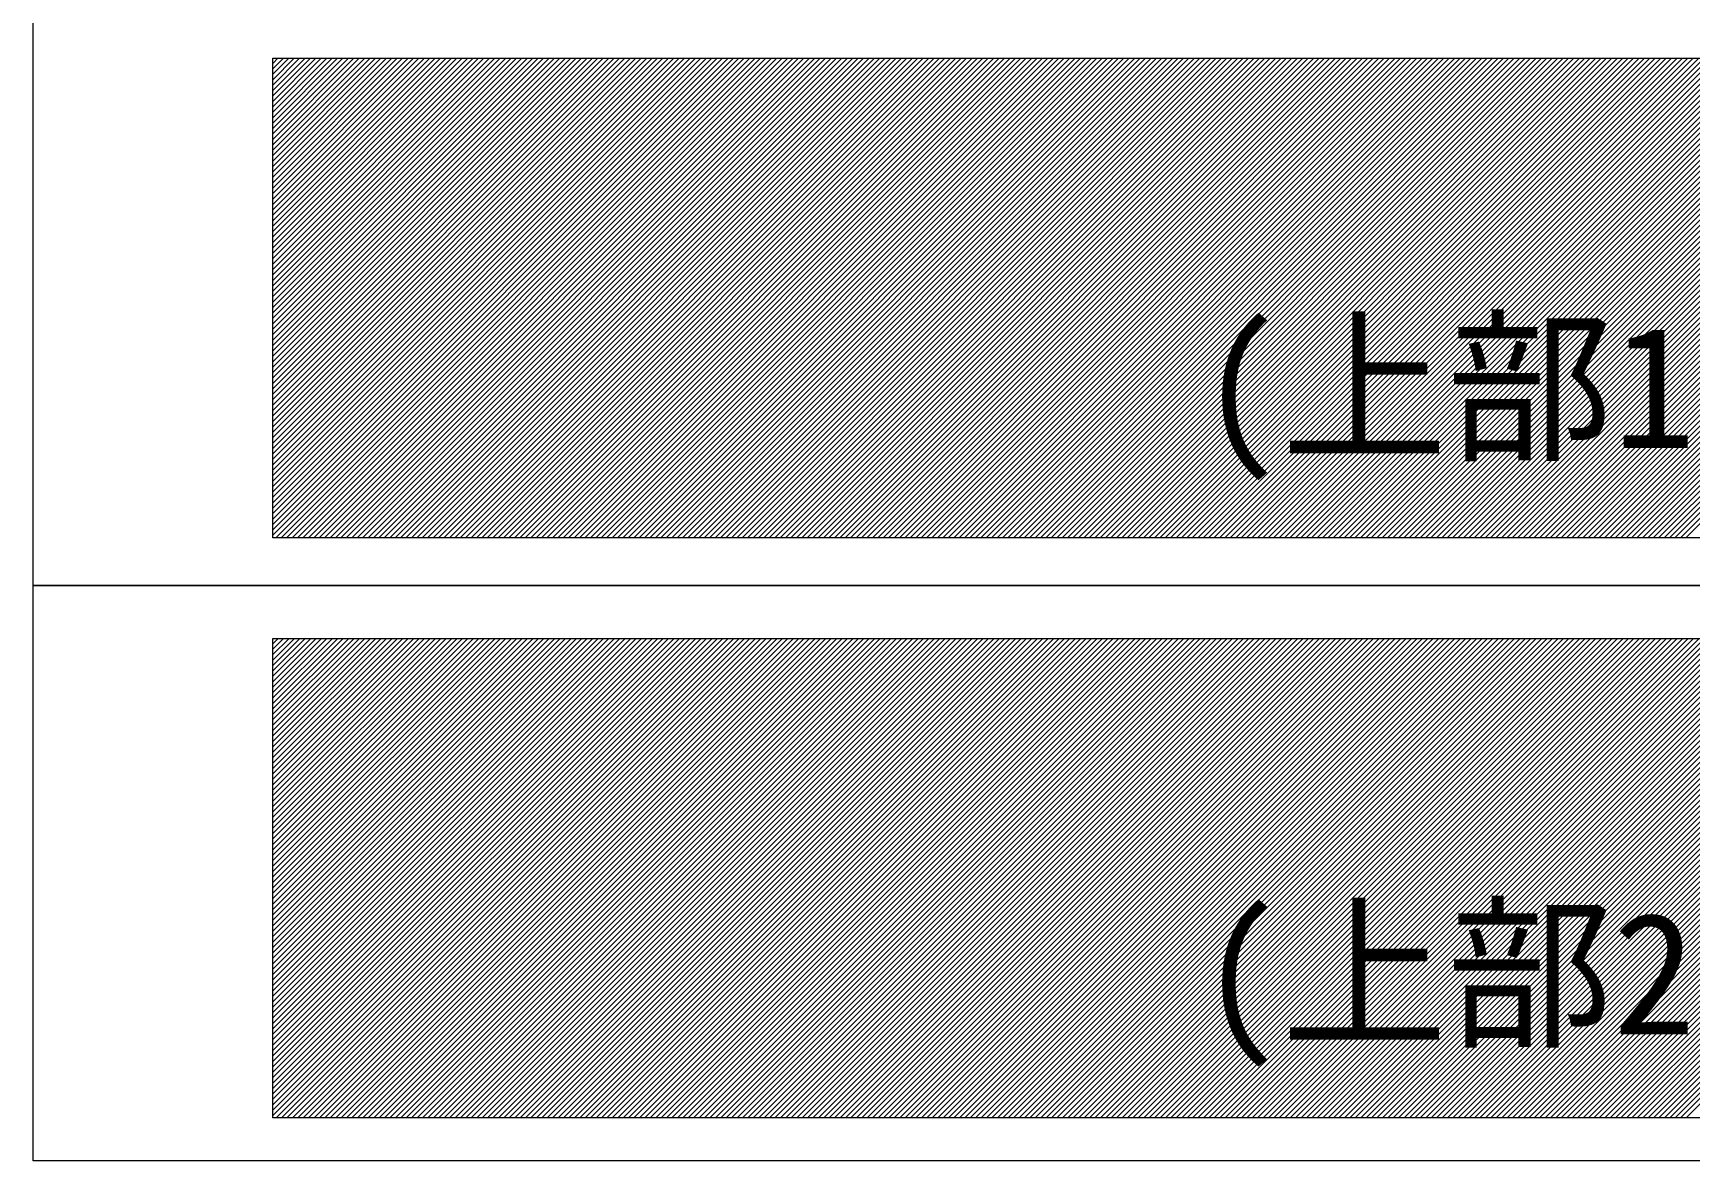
# Model space of a CAD drawing. Units: millimetres at full size, sheet at 1:100. Extents: x 3352 to 127672, y -40372 to 101181.
# Drawn here: x 18699 to 23019, y -35244 to -32303 of the extents above; entities that cross this region are included whole.
import ezdxf
from ezdxf.enums import TextEntityAlignment as Align

# ---------------------------------------------------------------- set-up
doc = ezdxf.new("R2010")
doc.units = ezdxf.units.MM
doc.header["$LTSCALE"] = 100
doc.layers.add('0-0', color=134, linetype='Continuous', lineweight=18)
doc.styles.add('ＭＳ ゴシック', font='')
doc.styles.get('ＭＳ ゴシック').set_extended_font_data('MS Gothic')

msp = doc.modelspace()

# ---------------------------------------------------------------- linework, layer by layer
at = {"layer": '0-0', "color": 40}
for p, q in [((19324, -32381.9), (19337.3, -32368.6)), ((19324, -32396.1), (19351.5, -32368.6)), ((19324, -32410.2), (19365.6, -32368.6)), ((19324, -32424.4), (19379.8, -32368.6)), ((19324, -32438.5), (19393.9, -32368.6)), ((19324, -32452.6), (19408, -32368.6)), ((19324, -32466.8), (19422.2, -32368.6)), ((19324, -32480.9), (19436.3, -32368.6)), ((19324, -32495.1), (19450.5, -32368.6)), ((19324, -32509.2), (19464.6, -32368.6)), ((19324, -32523.4), (19478.8, -32368.6)), ((19324, -32537.5), (19492.9, -32368.6)), ((19324, -32551.6), (19507, -32368.6)), ((19324, -32565.8), (19521.2, -32368.6)), ((19324, -32579.9), (19535.3, -32368.6)), ((19324, -32594.1), (19549.5, -32368.6)), ((19324, -32608.2), (19563.6, -32368.6)), ((19324, -32622.3), (19577.7, -32368.6)), ((19324, -32636.5), (19591.9, -32368.6)), ((19324, -32650.6), (19606, -32368.6)), ((19324, -32664.8), (19620.2, -32368.6)), ((19324, -32678.9), (19634.3, -32368.6)), ((19324, -32693.1), (19648.5, -32368.6)), ((19324, -32707.2), (19662.6, -32368.6)), ((19324, -32721.3), (19676.7, -32368.6)), ((19324, -32735.5), (19690.9, -32368.6)), ((19324, -32749.6), (19705, -32368.6)), ((19324, -32763.8), (19719.2, -32368.6)), ((19324, -32777.9), (19733.3, -32368.6)), ((19324, -32792.1), (19747.5, -32368.6)), ((19324, -32806.2), (19761.6, -32368.6)), ((19324, -32820.3), (19775.7, -32368.6)), ((19324, -32834.5), (19789.9, -32368.6)), ((19324, -32848.6), (19804, -32368.6)), ((19324, -32862.8), (19818.2, -32368.6)), ((19324, -32876.9), (19832.3, -32368.6)), ((19324, -32891), (19846.4, -32368.6)), ((19324, -32905.2), (19860.6, -32368.6)), ((19324, -32919.3), (19874.7, -32368.6)), ((19324, -32933.5), (19888.9, -32368.6)), ((19324, -32947.6), (19903, -32368.6)), ((19324, -32961.8), (19917.2, -32368.6)), ((19324, -32975.9), (19931.3, -32368.6)), ((19324, -32990), (19945.4, -32368.6)), ((19324, -33004.2), (19959.6, -32368.6)), ((19324, -33018.3), (19973.7, -32368.6)), ((19324, -33032.5), (19987.9, -32368.6)), ((19324, -33046.6), (20002, -32368.6)), ((19324, -33060.8), (20016.2, -32368.6)), ((19324, -33074.9), (20030.3, -32368.6)), ((19324, -33089), (20044.4, -32368.6)), ((19324, -33103.2), (20058.6, -32368.6)), ((19324, -33117.3), (20072.7, -32368.6)), ((19324, -33131.5), (20086.9, -32368.6)), ((19324, -33145.6), (20101, -32368.6)), ((19324, -33159.7), (20115.1, -32368.6)), ((19324, -33173.9), (20129.3, -32368.6)), ((19324, -33188), (20143.4, -32368.6)), ((19324, -33202.2), (20157.6, -32368.6)), ((19324, -33216.3), (20171.7, -32368.6)), ((19324, -33230.5), (20185.9, -32368.6)), ((19324, -33244.6), (20200, -32368.6)), ((19324, -33258.7), (20214.1, -32368.6)), ((19324, -33272.9), (20228.3, -32368.6)), ((19324, -33287), (20242.4, -32368.6)), ((19324, -33301.2), (20256.6, -32368.6)), ((19324, -33315.3), (20270.7, -32368.6)), ((19324, -33329.5), (20284.9, -32368.6)), ((19324, -33343.6), (20299, -32368.6)), ((19324, -33357.7), (20313.1, -32368.6)), ((19324, -33371.9), (20327.3, -32368.6)), ((19324, -33386), (20341.4, -32368.6)), ((19324, -33400.2), (20355.6, -32368.6)), ((19324, -33414.3), (20369.7, -32368.6)), ((19324, -33428.4), (20383.8, -32368.6)), ((19324, -33442.6), (20398, -32368.6)), ((19324, -33456.7), (20412.1, -32368.6)), ((19324, -33470.9), (20426.3, -32368.6)), ((19324, -33485), (20440.4, -32368.6)), ((19324, -33499.2), (20454.6, -32368.6)), ((19324, -33513.3), (20468.7, -32368.6)), ((19324, -33527.4), (20482.8, -32368.6)), ((19324, -33541.6), (20497, -32368.6)), ((19324, -33555.7), (20511.1, -32368.6)), ((19324, -33569.9), (20525.3, -32368.6)), ((19324, -33584), (20539.4, -32368.6)), ((19324, -33598.2), (20553.6, -32368.6)), ((19324, -33612.3), (20567.7, -32368.6)), ((19331.8, -33618.6), (20581.8, -32368.6)), ((19346, -33618.6), (20596, -32368.6)), ((19360.1, -33618.6), (20610.1, -32368.6)), ((19374.3, -33618.6), (20624.3, -32368.6)), ((19388.4, -33618.6), (20638.4, -32368.6)), ((19402.5, -33618.6), (20652.5, -32368.6)), ((19416.7, -33618.6), (20666.7, -32368.6)), ((19430.8, -33618.6), (20680.8, -32368.6)), ((19445, -33618.6), (20695, -32368.6)), ((19459.1, -33618.6), (20709.1, -32368.6)), ((19473.3, -33618.6), (20723.3, -32368.6)), ((19487.4, -33618.6), (20737.4, -32368.6)), ((19501.5, -33618.6), (20751.5, -32368.6)), ((19515.7, -33618.6), (20765.7, -32368.6)), ((19529.8, -33618.6), (20779.8, -32368.6)), ((19544, -33618.6), (20794, -32368.6)), ((19558.1, -33618.6), (20808.1, -32368.6)), ((19572.3, -33618.6), (20822.3, -32368.6)), ((19586.4, -33618.6), (20836.4, -32368.6)), ((19600.5, -33618.6), (20850.5, -32368.6)), ((19614.7, -33618.6), (20864.7, -32368.6)), ((19628.8, -33618.6), (20878.8, -32368.6)), ((19643, -33618.6), (20893, -32368.6)), ((19657.1, -33618.6), (20907.1, -32368.6)), ((19671.2, -33618.6), (20921.2, -32368.6)), ((19685.4, -33618.6), (20935.4, -32368.6)), ((19699.5, -33618.6), (20949.5, -32368.6)), ((19713.7, -33618.6), (20963.7, -32368.6)), ((19727.8, -33618.6), (20977.8, -32368.6)), ((19742, -33618.6), (20992, -32368.6)), ((19756.1, -33618.6), (21006.1, -32368.6)), ((19770.2, -33618.6), (21020.2, -32368.6)), ((19784.4, -33618.6), (21034.4, -32368.6)), ((19798.5, -33618.6), (21048.5, -32368.6)), ((19812.7, -33618.6), (21062.7, -32368.6)), ((19826.8, -33618.6), (21076.8, -32368.6)), ((19841, -33618.6), (21091, -32368.6)), ((19855.1, -33618.6), (21105.1, -32368.6)), ((19869.2, -33618.6), (21119.2, -32368.6)), ((19883.4, -33618.6), (21133.4, -32368.6)), ((19897.5, -33618.6), (21147.5, -32368.6)), ((19911.7, -33618.6), (21161.7, -32368.6)), ((19925.8, -33618.6), (21175.8, -32368.6)), ((19939.9, -33618.6), (21189.9, -32368.6)), ((19954.1, -33618.6), (21204.1, -32368.6)), ((19968.2, -33618.6), (21218.2, -32368.6)), ((19982.4, -33618.6), (21232.4, -32368.6)), ((19996.5, -33618.6), (21246.5, -32368.6)), ((20010.7, -33618.6), (21260.7, -32368.6)), ((20024.8, -33618.6), (21274.8, -32368.6)), ((20038.9, -33618.6), (21288.9, -32368.6)), ((20053.1, -33618.6), (21303.1, -32368.6)), ((20067.2, -33618.6), (21317.2, -32368.6)), ((20081.4, -33618.6), (21331.4, -32368.6)), ((20095.5, -33618.6), (21345.5, -32368.6)), ((20109.7, -33618.6), (21359.7, -32368.6)), ((20123.8, -33618.6), (21373.8, -32368.6)), ((20137.9, -33618.6), (21387.9, -32368.6)), ((20152.1, -33618.6), (21402.1, -32368.6)), ((20166.2, -33618.6), (21416.2, -32368.6)), ((20180.4, -33618.6), (21430.4, -32368.6)), ((20194.5, -33618.6), (21444.5, -32368.6)), ((20208.7, -33618.6), (21458.7, -32368.6)), ((20222.8, -33618.6), (21472.8, -32368.6)), ((20236.9, -33618.6), (21486.9, -32368.6)), ((20251.1, -33618.6), (21501.1, -32368.6)), ((20265.2, -33618.6), (21515.2, -32368.6)), ((20279.4, -33618.6), (21529.4, -32368.6)), ((20293.5, -33618.6), (21543.5, -32368.6)), ((20307.6, -33618.6), (21557.6, -32368.6)), ((20321.8, -33618.6), (21571.8, -32368.6)), ((20335.9, -33618.6), (21585.9, -32368.6)), ((20350.1, -33618.6), (21600.1, -32368.6)), ((20364.2, -33618.6), (21614.2, -32368.6)), ((20378.4, -33618.6), (21628.4, -32368.6)), ((20392.5, -33618.6), (21642.5, -32368.6)), ((20406.6, -33618.6), (21656.6, -32368.6)), ((20420.8, -33618.6), (21670.8, -32368.6)), ((20434.9, -33618.6), (21684.9, -32368.6)), ((20449.1, -33618.6), (21699.1, -32368.6)), ((20463.2, -33618.6), (21713.2, -32368.6)), ((20477.4, -33618.6), (21727.4, -32368.6)), ((20491.5, -33618.6), (21741.5, -32368.6)), ((20505.6, -33618.6), (21755.6, -32368.6)), ((20519.8, -33618.6), (21769.8, -32368.6)), ((20533.9, -33618.6), (21783.9, -32368.6)), ((20548.1, -33618.6), (21798.1, -32368.6)), ((20562.2, -33618.6), (21812.2, -32368.6)), ((20576.3, -33618.6), (21826.3, -32368.6)), ((20590.5, -33618.6), (21840.5, -32368.6)), ((20604.6, -33618.6), (21854.6, -32368.6)), ((20618.8, -33618.6), (21868.8, -32368.6)), ((20632.9, -33618.6), (21882.9, -32368.6)), ((20647.1, -33618.6), (21897.1, -32368.6)), ((20661.2, -33618.6), (21911.2, -32368.6)), ((20675.3, -33618.6), (21925.3, -32368.6)), ((20689.5, -33618.6), (21939.5, -32368.6)), ((20703.6, -33618.6), (21953.6, -32368.6)), ((20717.8, -33618.6), (21967.8, -32368.6)), ((20731.9, -33618.6), (21981.9, -32368.6)), ((20746.1, -33618.6), (21996.1, -32368.6)), ((20760.2, -33618.6), (22010.2, -32368.6)), ((20774.3, -33618.6), (22024.3, -32368.6)), ((20788.5, -33618.6), (22038.5, -32368.6)), ((20802.6, -33618.6), (22052.6, -32368.6)), ((20816.8, -33618.6), (22066.8, -32368.6)), ((20830.9, -33618.6), (22080.9, -32368.6)), ((20845, -33618.6), (22095, -32368.6)), ((20859.2, -33618.6), (22109.2, -32368.6)), ((20873.3, -33618.6), (22123.3, -32368.6)), ((20887.5, -33618.6), (22137.5, -32368.6)), ((20901.6, -33618.6), (22151.6, -32368.6)), ((20915.8, -33618.6), (22165.8, -32368.6)), ((20929.9, -33618.6), (22179.9, -32368.6)), ((20944, -33618.6), (22194, -32368.6)), ((20958.2, -33618.6), (22208.2, -32368.6)), ((20972.3, -33618.6), (22222.3, -32368.6)), ((20986.5, -33618.6), (22236.5, -32368.6)), ((21000.6, -33618.6), (22250.6, -32368.6)), ((21014.8, -33618.6), (22264.8, -32368.6)), ((21028.9, -33618.6), (22278.9, -32368.6)), ((21043, -33618.6), (22293, -32368.6)), ((21057.2, -33618.6), (22307.2, -32368.6)), ((21071.3, -33618.6), (22321.3, -32368.6)), ((21085.5, -33618.6), (22335.5, -32368.6)), ((21099.6, -33618.6), (22349.6, -32368.6)), ((21113.7, -33618.6), (22363.7, -32368.6)), ((21127.9, -33618.6), (22377.9, -32368.6)), ((21142, -33618.6), (22392, -32368.6)), ((21156.2, -33618.6), (22406.2, -32368.6)), ((21170.3, -33618.6), (22420.3, -32368.6)), ((21184.5, -33618.6), (22434.5, -32368.6)), ((21198.6, -33618.6), (22448.6, -32368.6)), ((21212.7, -33618.6), (22462.7, -32368.6)), ((21226.9, -33618.6), (22476.9, -32368.6)), ((21241, -33618.6), (22491, -32368.6)), ((21255.2, -33618.6), (22505.2, -32368.6)), ((21269.3, -33618.6), (22519.3, -32368.6)), ((21283.5, -33618.6), (22533.5, -32368.6)), ((21297.6, -33618.6), (22547.6, -32368.6)), ((21311.7, -33618.6), (22561.7, -32368.6)), ((21325.9, -33618.6), (22575.9, -32368.6)), ((21340, -33618.6), (22590, -32368.6)), ((21354.2, -33618.6), (22604.2, -32368.6)), ((21368.3, -33618.6), (22618.3, -32368.6)), ((21382.4, -33618.6), (22632.4, -32368.6)), ((21396.6, -33618.6), (22646.6, -32368.6)), ((21410.7, -33618.6), (22660.7, -32368.6)), ((21424.9, -33618.6), (22674.9, -32368.6)), ((21439, -33618.6), (22689, -32368.6)), ((21453.2, -33618.6), (22703.2, -32368.6)), ((21467.3, -33618.6), (22717.3, -32368.6)), ((21481.4, -33618.6), (22731.4, -32368.6)), ((21495.6, -33618.6), (22745.6, -32368.6)), ((21509.7, -33618.6), (22759.7, -32368.6)), ((21523.9, -33618.6), (22773.9, -32368.6)), ((21538, -33618.6), (22788, -32368.6)), ((21552.2, -33618.6), (22802.2, -32368.6)), ((21566.3, -33618.6), (22816.3, -32368.6)), ((21580.4, -33618.6), (22830.4, -32368.6)), ((21594.6, -33618.6), (22844.6, -32368.6)), ((21608.7, -33618.6), (22858.7, -32368.6)), ((21622.9, -33618.6), (22872.9, -32368.6)), ((21637, -33618.6), (22887, -32368.6)), ((21651.1, -33618.6), (22901.1, -32368.6)), ((21665.3, -33618.6), (22915.3, -32368.6)), ((21679.4, -33618.6), (22929.4, -32368.6)), ((21693.6, -33618.6), (22943.6, -32368.6)), ((21707.7, -33618.6), (22957.7, -32368.6)), ((21721.9, -33618.6), (22971.9, -32368.6)), ((21736, -33618.6), (22986, -32368.6)), ((21750.1, -33618.6), (23000.1, -32368.6)), ((21764.3, -33618.6), (23014.3, -32368.6)), ((21778.4, -33618.6), (23028.4, -32368.6)), ((21792.6, -33618.6), (23042.6, -32368.6)), ((21806.7, -33618.6), (23056.7, -32368.6)), ((21820.9, -33618.6), (23070.9, -32368.6)), ((21835, -33618.6), (23085, -32368.6)), ((21849.1, -33618.6), (23099.1, -32368.6)), ((21863.3, -33618.6), (23113.3, -32368.6)), ((21877.4, -33618.6), (23127.4, -32368.6)), ((21891.6, -33618.6), (23141.6, -32368.6)), ((21905.7, -33618.6), (23155.7, -32368.6)), ((21919.8, -33618.6), (23169.8, -32368.6)), ((21934, -33618.6), (23184, -32368.6)), ((21948.1, -33618.6), (23198.1, -32368.6)), ((21962.3, -33618.6), (23212.3, -32368.6)), ((21976.4, -33618.6), (23226.4, -32368.6)), ((21990.6, -33618.6), (23240.6, -32368.6)), ((22004.7, -33618.6), (23254.7, -32368.6)), ((22018.8, -33618.6), (23268.8, -32368.6)), ((22033, -33618.6), (23283, -32368.6)), ((22047.1, -33618.6), (23297.1, -32368.6)), ((22061.3, -33618.6), (23311.3, -32368.6)), ((22075.4, -33618.6), (23325.4, -32368.6)), ((22089.6, -33618.6), (23339.6, -32368.6)), ((22103.7, -33618.6), (23353.7, -32368.6)), ((22117.8, -33618.6), (23367.8, -32368.6)), ((22132, -33618.6), (23382, -32368.6)), ((22146.1, -33618.6), (23396.1, -32368.6)), ((22160.3, -33618.6), (23410.3, -32368.6)), ((22174.4, -33618.6), (23424.4, -32368.6)), ((22188.5, -33618.6), (23438.5, -32368.6)), ((22202.7, -33618.6), (23452.7, -32368.6)), ((22216.8, -33618.6), (23466.8, -32368.6)), ((22231, -33618.6), (23481, -32368.6)), ((22245.1, -33618.6), (23495.1, -32368.6)), ((22259.3, -33618.6), (23509.3, -32368.6)), ((22273.4, -33618.6), (23523.4, -32368.6)), ((22287.5, -33618.6), (23537.5, -32368.6)), ((22301.7, -33618.6), (23551.7, -32368.6)), ((22315.8, -33618.6), (23565.8, -32368.6)), ((22330, -33618.6), (23580, -32368.6)), ((22344.1, -33618.6), (23594.1, -32368.6)), ((22358.3, -33618.6), (23608.3, -32368.6)), ((22372.4, -33618.6), (23622.4, -32368.6)), ((22386.5, -33618.6), (23636.5, -32368.6)), ((22400.7, -33618.6), (23650.7, -32368.6)), ((22414.8, -33618.6), (23664.8, -32368.6)), ((22429, -33618.6), (23679, -32368.6)), ((22443.1, -33618.6), (23693.1, -32368.6)), ((22457.2, -33618.6), (23707.2, -32368.6)), ((22471.4, -33618.6), (23721.4, -32368.6)), ((22485.5, -33618.6), (23735.5, -32368.6)), ((22499.7, -33618.6), (23749.7, -32368.6)), ((22513.8, -33618.6), (23763.8, -32368.6)), ((22528, -33618.6), (23778, -32368.6)), ((22542.1, -33618.6), (23792.1, -32368.6)), ((22556.2, -33618.6), (23806.2, -32368.6)), ((22570.4, -33618.6), (23820.4, -32368.6)), ((22584.5, -33618.6), (23834.5, -32368.6)), ((22598.7, -33618.6), (23848.7, -32368.6)), ((22612.8, -33618.6), (23862.8, -32368.6)), ((22627, -33618.6), (23877, -32368.6)), ((22641.1, -33618.6), (23891.1, -32368.6)), ((22655.2, -33618.6), (23905.2, -32368.6)), ((22669.4, -33618.6), (23919.4, -32368.6)), ((22683.5, -33618.6), (23933.5, -32368.6)), ((22697.7, -33618.6), (23947.7, -32368.6)), ((22711.8, -33618.6), (23961.8, -32368.6)), ((22726, -33618.6), (23976, -32368.6)), ((22740.1, -33618.6), (23990.1, -32368.6)), ((22754.2, -33618.6), (24004.2, -32368.6)), ((22768.4, -33618.6), (24018.4, -32368.6)), ((22782.5, -33618.6), (24032.5, -32368.6)), ((22796.7, -33618.6), (24046.7, -32368.6)), ((22810.8, -33618.6), (24060.8, -32368.6)), ((22824.9, -33618.6), (24074.9, -32368.6)), ((22839.1, -33618.6), (24089.1, -32368.6)), ((22853.2, -33618.6), (24103.2, -32368.6)), ((22867.4, -33618.6), (24117.4, -32368.6)), ((22881.5, -33618.6), (24131.5, -32368.6)), ((22895.7, -33618.6), (24145.7, -32368.6)), ((22909.8, -33618.6), (24159.8, -32368.6)), ((22923.9, -33618.6), (24173.9, -32368.6)), ((22938.1, -33618.6), (24188.1, -32368.6)), ((22952.2, -33618.6), (24202.2, -32368.6)), ((22966.4, -33618.6), (24216.4, -32368.6)), ((22980.5, -33618.6), (24230.5, -32368.6)), ((22994.7, -33618.6), (24244.7, -32368.6)), ((23008.8, -33618.6), (24258.8, -32368.6))]:
    msp.add_line(p, q, dxfattribs=at)
at = {"layer": '0-0', "color": 93}
for p, q in [((19324, -33895.1), (19338, -33881.1)), ((19324, -33909.3), (19352.2, -33881.1)), ((19324, -33923.4), (19366.3, -33881.1)), ((19324, -33937.6), (19380.5, -33881.1)), ((19324, -33951.7), (19394.6, -33881.1)), ((19324, -33965.8), (19408.7, -33881.1)), ((19324, -33980), (19422.9, -33881.1)), ((19324, -33994.1), (19437, -33881.1)), ((19324, -34008.3), (19451.2, -33881.1)), ((19324, -34022.4), (19465.3, -33881.1)), ((19324, -34036.6), (19479.5, -33881.1)), ((19324, -34050.7), (19493.6, -33881.1)), ((19324, -34064.8), (19507.7, -33881.1)), ((19324, -34079), (19521.9, -33881.1)), ((19324, -34093.1), (19536, -33881.1)), ((19324, -34107.3), (19550.2, -33881.1)), ((19324, -34121.4), (19564.3, -33881.1)), ((19324, -34135.6), (19578.5, -33881.1)), ((19324, -34149.7), (19592.6, -33881.1)), ((19324, -34163.8), (19606.7, -33881.1)), ((19324, -34178), (19620.9, -33881.1)), ((19324, -34192.1), (19635, -33881.1)), ((19324, -34206.3), (19649.2, -33881.1)), ((19324, -34220.4), (19663.3, -33881.1)), ((19324, -34234.5), (19677.4, -33881.1)), ((19324, -34248.7), (19691.6, -33881.1)), ((19324, -34262.8), (19705.7, -33881.1)), ((19324, -34277), (19719.9, -33881.1)), ((19324, -34291.1), (19734, -33881.1)), ((19324, -34305.3), (19748.2, -33881.1)), ((19324, -34319.4), (19762.3, -33881.1)), ((19324, -34333.5), (19776.4, -33881.1)), ((19324, -34347.7), (19790.6, -33881.1)), ((19324, -34361.8), (19804.7, -33881.1)), ((19324, -34376), (19818.9, -33881.1)), ((19324, -34390.1), (19833, -33881.1)), ((19324, -34404.3), (19847.2, -33881.1)), ((19324, -34418.4), (19861.3, -33881.1)), ((19324, -34432.5), (19875.4, -33881.1)), ((19324, -34446.7), (19889.6, -33881.1)), ((19324, -34460.8), (19903.7, -33881.1)), ((19324, -34475), (19917.9, -33881.1)), ((19324, -34489.1), (19932, -33881.1)), ((19324, -34503.2), (19946.2, -33881.1)), ((19324, -34517.4), (19960.3, -33881.1)), ((19324, -34531.5), (19974.4, -33881.1)), ((19324, -34545.7), (19988.6, -33881.1)), ((19324, -34559.8), (20002.7, -33881.1)), ((19324, -34574), (20016.9, -33881.1)), ((19324, -34588.1), (20031, -33881.1)), ((19324, -34602.2), (20045.1, -33881.1)), ((19324, -34616.4), (20059.3, -33881.1)), ((19324, -34630.5), (20073.4, -33881.1)), ((19324, -34644.7), (20087.6, -33881.1)), ((19324, -34658.8), (20101.7, -33881.1)), ((19324, -34673), (20115.9, -33881.1)), ((19324, -34687.1), (20130, -33881.1)), ((19324, -34701.2), (20144.1, -33881.1)), ((19324, -34715.4), (20158.3, -33881.1)), ((19324, -34729.5), (20172.4, -33881.1)), ((19324, -34743.7), (20186.6, -33881.1)), ((19324, -34757.8), (20200.7, -33881.1)), ((19324, -34771.9), (20214.9, -33881.1)), ((19324, -34786.1), (20229, -33881.1)), ((19324, -34800.2), (20243.1, -33881.1)), ((19324, -34814.4), (20257.3, -33881.1)), ((19324, -34828.5), (20271.4, -33881.1)), ((19324, -34842.7), (20285.6, -33881.1)), ((19324, -34856.8), (20299.7, -33881.1)), ((19324, -34870.9), (20313.8, -33881.1)), ((19324, -34885.1), (20328, -33881.1)), ((19324, -34899.2), (20342.1, -33881.1)), ((19324, -34913.4), (20356.3, -33881.1)), ((19324, -34927.5), (20370.4, -33881.1)), ((19324, -34941.7), (20384.6, -33881.1)), ((19324, -34955.8), (20398.7, -33881.1)), ((19324, -34969.9), (20412.8, -33881.1)), ((19324, -34984.1), (20427, -33881.1)), ((19324, -34998.2), (20441.1, -33881.1)), ((19324, -35012.4), (20455.3, -33881.1)), ((19324, -35026.5), (20469.4, -33881.1)), ((19324, -35040.7), (20483.6, -33881.1)), ((19324, -35054.8), (20497.7, -33881.1)), ((19324, -35068.9), (20511.8, -33881.1)), ((19324, -35083.1), (20526, -33881.1)), ((19324, -35097.2), (20540.1, -33881.1)), ((19324, -35111.4), (20554.3, -33881.1)), ((19324, -35125.5), (20568.4, -33881.1)), ((19332.5, -35131.1), (20582.5, -33881.1)), ((19346.7, -35131.1), (20596.7, -33881.1)), ((19360.8, -35131.1), (20610.8, -33881.1)), ((19375, -35131.1), (20625, -33881.1)), ((19389.1, -35131.1), (20639.1, -33881.1)), ((19403.3, -35131.1), (20653.3, -33881.1)), ((19417.4, -35131.1), (20667.4, -33881.1)), ((19431.5, -35131.1), (20681.5, -33881.1)), ((19445.7, -35131.1), (20695.7, -33881.1)), ((19459.8, -35131.1), (20709.8, -33881.1)), ((19474, -35131.1), (20724, -33881.1)), ((19488.1, -35131.1), (20738.1, -33881.1)), ((19502.3, -35131.1), (20752.3, -33881.1)), ((19516.4, -35131.1), (20766.4, -33881.1)), ((19530.5, -35131.1), (20780.5, -33881.1)), ((19544.7, -35131.1), (20794.7, -33881.1)), ((19558.8, -35131.1), (20808.8, -33881.1)), ((19573, -35131.1), (20823, -33881.1)), ((19587.1, -35131.1), (20837.1, -33881.1)), ((19601.2, -35131.1), (20851.2, -33881.1)), ((19615.4, -35131.1), (20865.4, -33881.1)), ((19629.5, -35131.1), (20879.5, -33881.1)), ((19643.7, -35131.1), (20893.7, -33881.1)), ((19657.8, -35131.1), (20907.8, -33881.1)), ((19672, -35131.1), (20922, -33881.1)), ((19686.1, -35131.1), (20936.1, -33881.1)), ((19700.2, -35131.1), (20950.2, -33881.1)), ((19714.4, -35131.1), (20964.4, -33881.1)), ((19728.5, -35131.1), (20978.5, -33881.1)), ((19742.7, -35131.1), (20992.7, -33881.1)), ((19756.8, -35131.1), (21006.8, -33881.1)), ((19771, -35131.1), (21021, -33881.1)), ((19785.1, -35131.1), (21035.1, -33881.1)), ((19799.2, -35131.1), (21049.2, -33881.1)), ((19813.4, -35131.1), (21063.4, -33881.1)), ((19827.5, -35131.1), (21077.5, -33881.1)), ((19841.7, -35131.1), (21091.7, -33881.1)), ((19855.8, -35131.1), (21105.8, -33881.1)), ((19869.9, -35131.1), (21119.9, -33881.1)), ((19884.1, -35131.1), (21134.1, -33881.1)), ((19898.2, -35131.1), (21148.2, -33881.1)), ((19912.4, -35131.1), (21162.4, -33881.1)), ((19926.5, -35131.1), (21176.5, -33881.1)), ((19940.7, -35131.1), (21190.7, -33881.1)), ((19954.8, -35131.1), (21204.8, -33881.1)), ((19968.9, -35131.1), (21218.9, -33881.1)), ((19983.1, -35131.1), (21233.1, -33881.1)), ((19997.2, -35131.1), (21247.2, -33881.1)), ((20011.4, -35131.1), (21261.4, -33881.1)), ((20025.5, -35131.1), (21275.5, -33881.1)), ((20039.7, -35131.1), (21289.7, -33881.1)), ((20053.8, -35131.1), (21303.8, -33881.1)), ((20067.9, -35131.1), (21317.9, -33881.1)), ((20082.1, -35131.1), (21332.1, -33881.1)), ((20096.2, -35131.1), (21346.2, -33881.1)), ((20110.4, -35131.1), (21360.4, -33881.1)), ((20124.5, -35131.1), (21374.5, -33881.1)), ((20138.6, -35131.1), (21388.6, -33881.1)), ((20152.8, -35131.1), (21402.8, -33881.1)), ((20166.9, -35131.1), (21416.9, -33881.1)), ((20181.1, -35131.1), (21431.1, -33881.1)), ((20195.2, -35131.1), (21445.2, -33881.1)), ((20209.4, -35131.1), (21459.4, -33881.1)), ((20223.5, -35131.1), (21473.5, -33881.1)), ((20237.6, -35131.1), (21487.6, -33881.1)), ((20251.8, -35131.1), (21501.8, -33881.1)), ((20265.9, -35131.1), (21515.9, -33881.1)), ((20280.1, -35131.1), (21530.1, -33881.1)), ((20294.2, -35131.1), (21544.2, -33881.1)), ((20308.4, -35131.1), (21558.4, -33881.1)), ((20322.5, -35131.1), (21572.5, -33881.1)), ((20336.6, -35131.1), (21586.6, -33881.1)), ((20350.8, -35131.1), (21600.8, -33881.1)), ((20364.9, -35131.1), (21614.9, -33881.1)), ((20379.1, -35131.1), (21629.1, -33881.1)), ((20393.2, -35131.1), (21643.2, -33881.1)), ((20407.3, -35131.1), (21657.3, -33881.1)), ((20421.5, -35131.1), (21671.5, -33881.1)), ((20435.6, -35131.1), (21685.6, -33881.1)), ((20449.8, -35131.1), (21699.8, -33881.1)), ((20463.9, -35131.1), (21713.9, -33881.1)), ((20478.1, -35131.1), (21728.1, -33881.1)), ((20492.2, -35131.1), (21742.2, -33881.1)), ((20506.3, -35131.1), (21756.3, -33881.1)), ((20520.5, -35131.1), (21770.5, -33881.1)), ((20534.6, -35131.1), (21784.6, -33881.1)), ((20548.8, -35131.1), (21798.8, -33881.1)), ((20562.9, -35131.1), (21812.9, -33881.1)), ((20577.1, -35131.1), (21827.1, -33881.1)), ((20591.2, -35131.1), (21841.2, -33881.1)), ((20605.3, -35131.1), (21855.3, -33881.1)), ((20619.5, -35131.1), (21869.5, -33881.1)), ((20633.6, -35131.1), (21883.6, -33881.1)), ((20647.8, -35131.1), (21897.8, -33881.1)), ((20661.9, -35131.1), (21911.9, -33881.1)), ((20676, -35131.1), (21926, -33881.1)), ((20690.2, -35131.1), (21940.2, -33881.1)), ((20704.3, -35131.1), (21954.3, -33881.1)), ((20718.5, -35131.1), (21968.5, -33881.1)), ((20732.6, -35131.1), (21982.6, -33881.1)), ((20746.8, -35131.1), (21996.8, -33881.1)), ((20760.9, -35131.1), (22010.9, -33881.1)), ((20775, -35131.1), (22025, -33881.1)), ((20789.2, -35131.1), (22039.2, -33881.1)), ((20803.3, -35131.1), (22053.3, -33881.1)), ((20817.5, -35131.1), (22067.5, -33881.1)), ((20831.6, -35131.1), (22081.6, -33881.1)), ((20845.8, -35131.1), (22095.8, -33881.1)), ((20859.9, -35131.1), (22109.9, -33881.1)), ((20874, -35131.1), (22124, -33881.1)), ((20888.2, -35131.1), (22138.2, -33881.1)), ((20902.3, -35131.1), (22152.3, -33881.1)), ((20916.5, -35131.1), (22166.5, -33881.1)), ((20930.6, -35131.1), (22180.6, -33881.1)), ((20944.7, -35131.1), (22194.7, -33881.1)), ((20958.9, -35131.1), (22208.9, -33881.1)), ((20973, -35131.1), (22223, -33881.1)), ((20987.2, -35131.1), (22237.2, -33881.1)), ((21001.3, -35131.1), (22251.3, -33881.1)), ((21015.5, -35131.1), (22265.5, -33881.1)), ((21029.6, -35131.1), (22279.6, -33881.1)), ((21043.7, -35131.1), (22293.7, -33881.1)), ((21057.9, -35131.1), (22307.9, -33881.1)), ((21072, -35131.1), (22322, -33881.1)), ((21086.2, -35131.1), (22336.2, -33881.1)), ((21100.3, -35131.1), (22350.3, -33881.1)), ((21114.5, -35131.1), (22364.5, -33881.1)), ((21128.6, -35131.1), (22378.6, -33881.1)), ((21142.7, -35131.1), (22392.7, -33881.1)), ((21156.9, -35131.1), (22406.9, -33881.1)), ((21171, -35131.1), (22421, -33881.1)), ((21185.2, -35131.1), (22435.2, -33881.1)), ((21199.3, -35131.1), (22449.3, -33881.1)), ((21213.5, -35131.1), (22463.5, -33881.1)), ((21227.6, -35131.1), (22477.6, -33881.1)), ((21241.7, -35131.1), (22491.7, -33881.1)), ((21255.9, -35131.1), (22505.9, -33881.1)), ((21270, -35131.1), (22520, -33881.1)), ((21284.2, -35131.1), (22534.2, -33881.1)), ((21298.3, -35131.1), (22548.3, -33881.1)), ((21312.4, -35131.1), (22562.4, -33881.1)), ((21326.6, -35131.1), (22576.6, -33881.1)), ((21340.7, -35131.1), (22590.7, -33881.1)), ((21354.9, -35131.1), (22604.9, -33881.1)), ((21369, -35131.1), (22619, -33881.1)), ((21383.2, -35131.1), (22633.2, -33881.1)), ((21397.3, -35131.1), (22647.3, -33881.1)), ((21411.4, -35131.1), (22661.4, -33881.1)), ((21425.6, -35131.1), (22675.6, -33881.1)), ((21439.7, -35131.1), (22689.7, -33881.1)), ((21453.9, -35131.1), (22703.9, -33881.1)), ((21468, -35131.1), (22718, -33881.1)), ((21482.2, -35131.1), (22732.2, -33881.1)), ((21496.3, -35131.1), (22746.3, -33881.1)), ((21510.4, -35131.1), (22760.4, -33881.1)), ((21524.6, -35131.1), (22774.6, -33881.1)), ((21538.7, -35131.1), (22788.7, -33881.1)), ((21552.9, -35131.1), (22802.9, -33881.1)), ((21567, -35131.1), (22817, -33881.1)), ((21581.1, -35131.1), (22831.1, -33881.1)), ((21595.3, -35131.1), (22845.3, -33881.1)), ((21609.4, -35131.1), (22859.4, -33881.1)), ((21623.6, -35131.1), (22873.6, -33881.1)), ((21637.7, -35131.1), (22887.7, -33881.1)), ((21651.9, -35131.1), (22901.9, -33881.1)), ((21666, -35131.1), (22916, -33881.1)), ((21680.1, -35131.1), (22930.1, -33881.1)), ((21694.3, -35131.1), (22944.3, -33881.1)), ((21708.4, -35131.1), (22958.4, -33881.1)), ((21722.6, -35131.1), (22972.6, -33881.1)), ((21736.7, -35131.1), (22986.7, -33881.1)), ((21750.9, -35131.1), (23000.9, -33881.1)), ((21765, -35131.1), (23015, -33881.1)), ((21779.1, -35131.1), (23029.1, -33881.1)), ((21793.3, -35131.1), (23043.3, -33881.1)), ((21807.4, -35131.1), (23057.4, -33881.1)), ((21821.6, -35131.1), (23071.6, -33881.1)), ((21835.7, -35131.1), (23085.7, -33881.1)), ((21849.8, -35131.1), (23099.8, -33881.1)), ((21864, -35131.1), (23114, -33881.1)), ((21878.1, -35131.1), (23128.1, -33881.1)), ((21892.3, -35131.1), (23142.3, -33881.1)), ((21906.4, -35131.1), (23156.4, -33881.1)), ((21920.6, -35131.1), (23170.6, -33881.1)), ((21934.7, -35131.1), (23184.7, -33881.1)), ((21948.8, -35131.1), (23198.8, -33881.1)), ((21963, -35131.1), (23213, -33881.1)), ((21977.1, -35131.1), (23227.1, -33881.1)), ((21991.3, -35131.1), (23241.3, -33881.1)), ((22005.4, -35131.1), (23255.4, -33881.1)), ((22019.6, -35131.1), (23269.6, -33881.1)), ((22033.7, -35131.1), (23283.7, -33881.1)), ((22047.8, -35131.1), (23297.8, -33881.1)), ((22062, -35131.1), (23312, -33881.1)), ((22076.1, -35131.1), (23326.1, -33881.1)), ((22090.3, -35131.1), (23340.3, -33881.1)), ((22104.4, -35131.1), (23354.4, -33881.1)), ((22118.5, -35131.1), (23368.5, -33881.1)), ((22132.7, -35131.1), (23382.7, -33881.1)), ((22146.8, -35131.1), (23396.8, -33881.1)), ((22161, -35131.1), (23411, -33881.1)), ((22175.1, -35131.1), (23425.1, -33881.1)), ((22189.3, -35131.1), (23439.3, -33881.1)), ((22203.4, -35131.1), (23453.4, -33881.1)), ((22217.5, -35131.1), (23467.5, -33881.1)), ((22231.7, -35131.1), (23481.7, -33881.1)), ((22245.8, -35131.1), (23495.8, -33881.1)), ((22260, -35131.1), (23510, -33881.1)), ((22274.1, -35131.1), (23524.1, -33881.1)), ((22288.3, -35131.1), (23538.3, -33881.1)), ((22302.4, -35131.1), (23552.4, -33881.1)), ((22316.5, -35131.1), (23566.5, -33881.1)), ((22330.7, -35131.1), (23580.7, -33881.1)), ((22344.8, -35131.1), (23594.8, -33881.1)), ((22359, -35131.1), (23609, -33881.1)), ((22373.1, -35131.1), (23623.1, -33881.1)), ((22387.2, -35131.1), (23637.2, -33881.1)), ((22401.4, -35131.1), (23651.4, -33881.1)), ((22415.5, -35131.1), (23665.5, -33881.1)), ((22429.7, -35131.1), (23679.7, -33881.1)), ((22443.8, -35131.1), (23693.8, -33881.1)), ((22458, -35131.1), (23708, -33881.1)), ((22472.1, -35131.1), (23722.1, -33881.1)), ((22486.2, -35131.1), (23736.2, -33881.1)), ((22500.4, -35131.1), (23750.4, -33881.1)), ((22514.5, -35131.1), (23764.5, -33881.1)), ((22528.7, -35131.1), (23778.7, -33881.1)), ((22542.8, -35131.1), (23792.8, -33881.1)), ((22557, -35131.1), (23807, -33881.1)), ((22571.1, -35131.1), (23821.1, -33881.1)), ((22585.2, -35131.1), (23835.2, -33881.1)), ((22599.4, -35131.1), (23849.4, -33881.1)), ((22613.5, -35131.1), (23863.5, -33881.1)), ((22627.7, -35131.1), (23877.7, -33881.1)), ((22641.8, -35131.1), (23891.8, -33881.1)), ((22655.9, -35131.1), (23905.9, -33881.1)), ((22670.1, -35131.1), (23920.1, -33881.1)), ((22684.2, -35131.1), (23934.2, -33881.1)), ((22698.4, -35131.1), (23948.4, -33881.1)), ((22712.5, -35131.1), (23962.5, -33881.1)), ((22726.7, -35131.1), (23976.7, -33881.1)), ((22740.8, -35131.1), (23990.8, -33881.1)), ((22754.9, -35131.1), (24004.9, -33881.1)), ((22769.1, -35131.1), (24019.1, -33881.1)), ((22783.2, -35131.1), (24033.2, -33881.1)), ((22797.4, -35131.1), (24047.4, -33881.1)), ((22811.5, -35131.1), (24061.5, -33881.1)), ((22825.7, -35131.1), (24075.7, -33881.1)), ((22839.8, -35131.1), (24089.8, -33881.1)), ((22853.9, -35131.1), (24103.9, -33881.1)), ((22868.1, -35131.1), (24118.1, -33881.1)), ((22882.2, -35131.1), (24132.2, -33881.1)), ((22896.4, -35131.1), (24146.4, -33881.1)), ((22910.5, -35131.1), (24160.5, -33881.1)), ((22924.6, -35131.1), (24174.6, -33881.1)), ((22938.8, -35131.1), (24188.8, -33881.1)), ((22952.9, -35131.1), (24202.9, -33881.1)), ((22967.1, -35131.1), (24217.1, -33881.1)), ((22981.2, -35131.1), (24231.2, -33881.1)), ((22995.4, -35131.1), (24245.4, -33881.1)), ((23009.5, -35131.1), (24259.5, -33881.1))]:
    msp.add_line(p, q, dxfattribs=at)
at = {"layer": '0-0'}
for points in [[(18699, -32243.6), (28699, -32243.6), (28699, -33743.6), (18699, -33743.6)], [(19324, -32368.6), (28074, -32368.6), (28074, -33618.6), (19324, -33618.6)], [(18699, -33743.6), (28699, -33743.6), (28699, -35243.6), (18699, -35243.6)], [(19324, -33881.1), (28074, -33881.1), (28074, -35131.1), (19324, -35131.1)]]:
    msp.add_lwpolyline(points, close=True, dxfattribs=at)

# ---------------------------------------------------------------- texts
at = {"layer": '0-0', "color": 7, "style": 'ＭＳ ゴシック'}
for s, p in [('(上部1450開口)', (21738.9, -33479.5)), ('(上部2400開口)', (21738.9, -35008.6))]:
    msp.add_text(s, height=316.8, dxfattribs=at).set_placement(p, align=Align.BOTTOM_LEFT)

doc.saveas('drawing.dxf')
